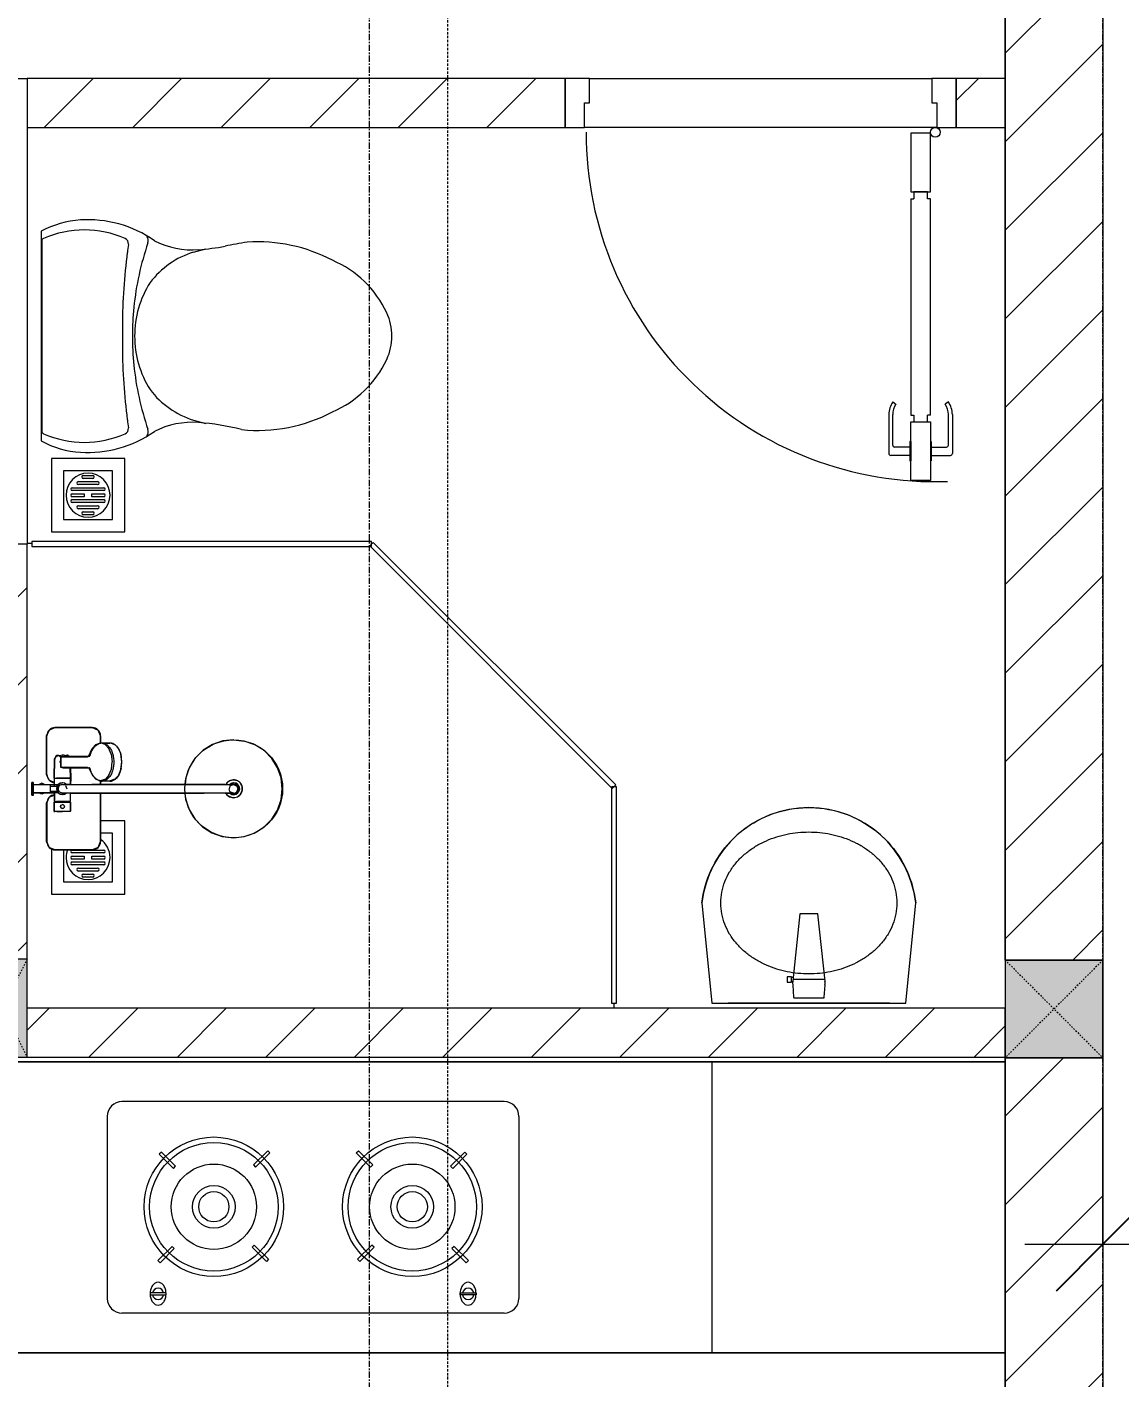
# Model space of a CAD drawing. Header units: millimetres. Extents: x 962 to 241049, y -15958 to 84407.
# Drawn here: x 177431 to 179666, y 55981 to 58742 of the extents above; entities that cross this region are included whole.
import ezdxf

# ---------------------------------------------------------------- set-up
doc = ezdxf.new("R2010")
doc.units = ezdxf.units.MM
for name, pattern in [('Dash', [6, 3, -3]), ('Dash Dot 3_16_', [7.9375, 4.7625, -1.5875, 0, -1.5875]), ('Grid Line', [22.225, 12.7, -3.175, 3.175, -3.175])]:
    doc.linetypes.add(name, pattern=pattern)
for name, color, linetype, lineweight in [('0-1', 7, 'Continuous', 5), ('A-ANNO-DIMS', 211, 'Continuous', 9), ('A-ANNO-DIMS-160', 211, 'Continuous', 9), ('A-DETL-GENF-1', 9, 'Continuous', 9), ('A-DOOR-1', 254, 'Continuous', 9), ('A-DOOR-2', 9, 'Continuous', 9), ('A-FLOR', 192, 'Continuous', 9), ('A-FLOR-2', 9, 'Continuous', 9), ('A-GLAZ-CURT-1', 254, 'Continuous', 9), ('A-GLAZ-CURT-2', 9, 'Continuous', 9), ('A-WALL', 113, 'Continuous', 9), ('A-WALL-1', 253, 'Continuous', 18), ('A-WALL-2', 9, 'Continuous', 9), ('A-WALL-3', 113, 'Continuous', 18), ('A-WALL-PATT-1', 10, 'Continuous', 9), ('A-WALL-PATT-2', 111, 'Continuous', 9), ('G-ANNO-SYMB-1', 111, 'Dash Dot 3_16_', 18), ('I-FURN', 30, 'Continuous', 9), ('I-FURN-1', 254, 'Continuous', 9), ('M-EQPM-1', 254, 'Continuous', 9), ('P-SANR-FIXT', 6, 'Continuous', 9), ('P-SANR-FIXT-1', 254, 'Continuous', 9), ('S-COLS', 52, 'Continuous', 9), ('S-COLS-1', 52, 'Continuous', 5), ('S-COLS-4', 254, 'Continuous', 9), ('S-COLS-5', 253, 'Continuous', 18), ('S-COLS-6', 52, 'Continuous', 18), ('S-COLS-7', 52, 'Dash', 9), ('S-COLS-HDLN', 52, 'Dash', 9), ('S-COLS-HDLN-1', 9, 'Dash', 9), ('S-GRID-1', 1, 'Grid Line', 9)]:
    doc.layers.add(name, color=color, linetype=linetype, lineweight=lineweight)
doc.styles.add('UTM Avo', font='UTM Avo.ttf', dxfattribs={"width": 0.9, "height": 400})
doc.dimstyles.new('1_Dim_chi_tiet_2_5', dxfattribs={"dimscale": 304.8, "dimtxt": 399.720379, "dimasz": 0.629921, "dimexe": 0.524934, "dimexo": 0.0625, "dimgap": 0.052493, "dimtad": 1, "dimdec": 0, "dimrnd": 5, "dimzin": 0, "dimdsep": 46, "dimtxsty": 'UTM Avo', "dimblk1": 'OBLIQUE', "dimblk2": 'OBLIQUE', "dimsah": 1, "dimcen": 0.09, "dimdle": 0.524934, "dimazin": 0, "dimtfac": 1, "dimtdec": 4, "dimtix": 1, "dimtmove": 0, "dimatfit": 3, "dimfxl": 1.049869, "dimfxlon": 1, "dimtvp": 1, "dimtolj": 1, "dimtzin": 0, "dimarcsym": 2})
pattern_1 = [(45, (0, 0), (-90.50967, 90.50967), [])]

# ---------------------------------------------------------------- blocks, each defined once
blk = doc.blocks.new('DOOR_CW_01 CANH MO-PANEL KINH - DIG_02-800x2200-CỬA NHÔM KÍNH-400864-TKCS_MB TẦNG 1')
at = {"layer": 'A-DETL-GENF-1'}
for p, q in [((-347, 772), (-307, 772)), ((-347, 652), (-347, 772)), ((-307, 772), (-307, 652)), ((-349, 720.5), (-388, 720.5)), ((-349, 731.8), (-347, 731.8)), ((-349, 692.2), (-349, 731.8)), ((-347, 692.2), (-347, 731.8)), ((-307, 692.2), (-307, 731.8)), ((-305, 731.8), (-307, 731.8)), ((-305, 692.2), (-305, 731.8)), ((-305, 720.5), (-266, 720.5)), ((-392, 637), (-392, 716.5)), ((-384, 699.5), (-384, 637)), ((-349, 703.5), (-380, 703.5)), ((-347, 692.2), (-349, 692.2)), ((-307, 692.2), (-305, 692.2)), ((-305, 703.5), (-274, 703.5)), ((-270, 699.5), (-270, 637)), ((-262, 637), (-262, 716.5)), ((-307, 652), (-347, 652)), ((-347, 638), (-341, 638)), ((-347, 638), (-347, 196)), ((-313, 652), (-341, 652)), ((-341, 652), (-341, 638)), ((-313, 638), (-313, 652)), ((-307, 638), (-313, 638)), ((-307, 196), (-307, 638)), ((-383.9, 611.2), (-377.3, 615.8)), ((-270.1, 611.2), (-276.7, 615.8)), ((-347, 196), (-341, 196)), ((-341, 196), (-341, 182)), ((-307, 196), (-313, 196)), ((-313, 182), (-313, 196)), ((-307, 182), (-347, 182)), ((-347, 182), (-347, 62)), ((-341, 182), (-313, 182)), ((-307, 62), (-307, 182)), ((-347, 62), (-307, 62))]:
    blk.add_line(p, q, dxfattribs=at)
blk.add_circle((-357, 60), 10, dxfattribs=at)
for centre, radius, start, end in [((-357, 60), 714, 360, 92), ((-388, 716.5), 4, 90, 180), ((-266, 716.5), 4, 0, 90), ((-380, 699.5), 4, 90, 180), ((-274, 699.5), 4, 0, 90), ((-347, 637), 45, 180, 215), ((-347, 637), 37, 180, 215), ((-307, 637), 37, 325, 0), ((-307, 637), 45, 325, 0)]:
    blk.add_arc(centre, radius, start, end, dxfattribs=at)
at = {"layer": 'A-DOOR-2'}
for p, q in [((-360, 50), (-400, 50)), ((-400, 50), (-400, -50)), ((-360, 0), (-360, 50)), ((-357, 50), (-332, 50)), ((400, 50), (360, 50)), ((360, 50), (360, 0)), ((400, -50), (400, 50)), ((-350, 0), (-360, 0)), ((-350, -50), (-350, 0)), ((360, 0), (350, 0)), ((350, 0), (350, -50)), ((-400, -50), (-350, -50)), ((350, -50), (400, -50))]:
    blk.add_line(p, q, dxfattribs=at)
blk = doc.blocks.new('TOILET - TOILET-348229-TKCS_MB TẦNG 1')
at = {"layer": 'P-SANR-FIXT-1'}
for p, q in [((214.2, -19.1), (-214.2, -19.1)), ((194, -19.9), (-194, -19.9)), ((-171.7, -330.3), (-178.6, -355.5)), ((171.7, -330.3), (178.6, -355.5))]:
    blk.add_line(p, q, dxfattribs=at)
for centre, radius, start, end in [((-46.1, -111.1), 191.6, 151.2809, 176.4513), ((-9.8, -107.2), 207.3, 156.2862, 203.7138), ((-193.7, -26.4), 6.48, 92.3168, 156.2862), ((193.7, -26.4), 6.48, 23.7138, 87.6832), ((9.8, -107.2), 207.3, 336.2862, 23.7138), ((46.1, -111.1), 191.6, 3.5487, 28.7191), ((1.9, -114.1), 239.7, 176.4513, 195.2961), ((-1.9, -114.1), 239.7, 344.7039, 3.5487), ((-4, -115.7), 233.6, 195.2961, 215.2147), ((-189.1, -185.5), 11.7, 205.4105, 277.5788), ((-14.3, -1400.4), 1215.6, 90.3974, 97.407), ((0, -3462.8), 3278, 89.6026, 90.3974), ((14.3, -1400.4), 1215.6, 82.593, 89.6026), ((189.1, -185.5), 11.7, 262.4212, 334.5895), ((4, -115.7), 233.6, 324.7853, 344.7039), ((0.6, -792.1), 586.9, 95.8322, 108.9927), ((178.9, -2951.3), 2778.4, 97.2351, 97.5788), ((0, -416), 206.1, 90, 122.0732), ((0, -786.7), 581.5, 84.1678, 95.8322), ((0, -416), 206.1, 57.9268, 90), ((-0.6, -792.1), 586.9, 71.0073, 84.1678), ((-178.9, -2951.3), 2778.4, 82.4212, 82.7649), ((-195, -224.1), 13.8, 230.6724, 288.9927), ((-0.4, -384), 179.5, 127.4036, 162.5964), ((0.4, -384), 179.5, 17.4036, 52.5964), ((195, -224.1), 13.8, 251.0073, 309.3276), ((-343.5, -327.4), 167.3, 355.4559, 27.38), ((343.5, -327.4), 167.3, 152.62, 184.5441), ((-719.2, -297.5), 544.3, 346.0536, 355.4559), ((719.2, -297.5), 544.3, 184.5441, 190.2879), ((-1948.3, -805.1), 2171.2, 9.681, 10.8949), ((137.1, -461.2), 329.8, 174.3487, 207.6878), ((-137.1, -461.2), 329.8, 332.3122, 3.6835), ((45.1, -528.6), 217.6, 203.2216, 244.7718), ((-45.1, -528.6), 217.6, 295.2282, 336.7784), ((0, -624.4), 111.7, 244.7718, 295.2282)]:
    blk.add_arc(centre, radius, start, end, dxfattribs=at)
blk = doc.blocks.new('HE BEP A - HE BEP A-348232-TKCS_MB TẦNG 1')
at = {"layer": 'I-FURN'}
for p, q in [((765.9, 605.3), (3.5, 605.3)), ((3.5, 605.3), (3.5, 11)), ((765.9, 11), (765.9, 605.3)), ((765.9, 605.3), (4303.5, 605.3)), ((765.9, 11), (765.9, 605.3)), ((3703.5, 605.3), (3703.5, 11)), ((4303.5, 605.3), (4303.5, 11)), ((965.9, 505.3), (1810.5, 505.3)), ((3279.1, 524.2), (2497.5, 524.2)), ((948.4, 131.7), (948.4, 487.8)), ((1828, 487.8), (1828, 131.7)), ((2467.5, 494.2), (2467.5, 122.2)), ((3309.1, 494.2), (3309.1, 122.2)), ((1401.8, 451.1), (1028.4, 451.1)), ((1644.6, 463.3), (1632.2, 456.1)), ((1670.1, 454.1), (1721.6, 333.3)), ((979.9, 419.9), (1450.3, 419.9)), ((1747.9, 434.2), (1562.5, 434.2)), ((1706.2, 324.4), (1627.3, 429.4)), ((2578, 421.2), (2573.6, 416.8)), ((2573.6, 416.8), (2602.8, 387.7)), ((2607.1, 392.1), (2578, 421.2)), ((2795.6, 424), (2766.5, 394.9)), ((2770.8, 390.5), (2800, 419.6)), ((2800, 419.6), (2795.6, 424)), ((2976.7, 419.6), (2981.1, 424)), ((3005.8, 390.5), (2976.7, 419.6)), ((2981.1, 424), (3010.2, 394.9)), ((3169.5, 392.1), (3198.6, 421.2)), ((3203, 416.8), (3173.9, 387.7)), ((3198.6, 421.2), (3203, 416.8)), ((975, 397.7), (975, 193.3)), ((975, 391.9), (1455.1, 391.9)), ((1455.1, 193.3), (1455.1, 397.7)), ((2602.8, 387.7), (2607.1, 392.1)), ((2766.5, 394.9), (2770.8, 390.5)), ((3010.2, 394.9), (3005.8, 390.5)), ((3173.9, 387.7), (3169.5, 392.1)), ((975, 363.9), (1455.1, 363.9)), ((1509.1, 380.9), (1509.1, 194.2)), ((1801.3, 194.2), (1801.3, 380.9)), ((975, 335.9), (1455.1, 335.9)), ((1721.6, 333.3), (1706.2, 324.4)), ((975, 307.9), (1455.1, 307.9)), ((975, 279.9), (1455.1, 279.9)), ((975, 251.9), (1455.1, 251.9)), ((975, 223.9), (1455.1, 223.9)), ((2570.9, 199.3), (2600, 228.4)), ((2604.4, 224), (2575.3, 194.9)), ((2600, 228.4), (2604.4, 224)), ((2763.7, 226.8), (2768.1, 231.2)), ((2792.8, 197.7), (2763.7, 226.8)), ((2768.1, 231.2), (2797.2, 202)), ((3008.5, 231.2), (2979.4, 202)), ((2983.8, 197.7), (3012.9, 226.8)), ((3012.9, 226.8), (3008.5, 231.2)), ((3176.6, 228.4), (3172.2, 224)), ((3172.2, 224), (3201.4, 194.9)), ((3205.8, 199.3), (3176.6, 228.4)), ((975, 195.9), (1455.1, 195.9)), ((2575.3, 194.9), (2570.9, 199.3)), ((2797.2, 202), (2792.8, 197.7)), ((2979.4, 202), (2983.8, 197.7)), ((3201.4, 194.9), (3205.8, 199.3)), ((981.5, 167.9), (1448.7, 167.9)), ((1028.4, 139.9), (1401.8, 139.9)), ((1562.5, 140.8), (1747.9, 140.8)), ((1810.5, 114.2), (965.9, 114.2)), ((2555.1, 133.3), (2555.1, 129.3)), ((2587.6, 133.3), (2555.1, 133.3)), ((2555.1, 129.3), (2587.6, 129.3)), ((2587.6, 129.3), (2587.6, 133.3)), ((3189, 129.3), (3189, 133.3)), ((3189, 133.3), (3221.5, 133.3)), ((3221.5, 129.3), (3189, 129.3)), ((3221.5, 133.3), (3221.5, 129.3)), ((3279.1, 92.2), (2497.5, 92.2)), ((3.5, 11), (765.9, 11)), ((4303.5, 11), (765.9, 11))]:
    blk.add_line(p, q, dxfattribs=at)
for centre, radius in [((1589.4, 460.9), 17.8), ((1696.1, 460.9), 17.8), ((2685.4, 309.4), 142.6), ((3091.2, 309.4), 142.6), ((2685.4, 309.4), 131.3), ((3091.2, 309.4), 131.3), ((2685.4, 309.4), 87.2), ((3091.2, 309.4), 87.2), ((1656.3, 327.5), 22.2), ((2685.4, 309.4), 43.6), ((2685.4, 309.4), 30.9), ((3091.2, 309.4), 43.6), ((3091.2, 309.4), 30.9)]:
    blk.add_circle(centre, radius, dxfattribs=at)
for centre, radius, start, end in [((965.9, 487.8), 17.5, 90, 180), ((1810.5, 487.8), 17.5, 0, 90), ((2497.5, 494.2), 30, 90, 180), ((3279.1, 494.2), 30, 360, 90), ((1028.4, 397.7), 53.3, 90, 180), ((1401.8, 397.7), 53.3, 360, 90), ((1641, 440.7), 17.8, 119.9521, 219.4618), ((1653.4, 447.9), 17.8, 20.5379, 119.9521), ((1562.5, 380.9), 53.3, 90, 180), ((1747.9, 380.9), 53.3, 360, 90), ((1028.4, 193.3), 53.3, 180, 270), ((1401.8, 193.3), 53.3, 270, 360), ((1562.5, 194.2), 53.3, 180, 270), ((1747.9, 194.2), 53.3, 270, 360), ((2588.6, 131.7), 33.5, 163.9419, 180), ((2580.1, 134.1), 24.7, 145.204, 163.9419), ((2571.3, 131.3), 11.6, 9.9102, 170.0898), ((2574.8, 137.9), 18.1, 120.7976, 145.204), ((2571.4, 143.6), 11.5, 90, 120.7976), ((2571.4, 143.6), 11.5, 59.2024, 90), ((2568, 137.9), 18.1, 34.796, 59.2024), ((2562.6, 134.1), 24.7, 16.0581, 34.796), ((2554.1, 131.7), 33.5, 0, 16.0581), ((3222.5, 131.7), 33.5, 163.9419, 180), ((3214, 134.1), 24.7, 145.204, 163.9419), ((3208.7, 137.9), 18.1, 120.7976, 145.204), ((3205.3, 131.3), 11.6, 9.9102, 170.0898), ((3205.3, 143.6), 11.5, 90, 120.7976), ((3205.3, 143.6), 11.5, 59.2024, 90), ((3201.9, 137.9), 18.1, 34.796, 59.2024), ((3196.5, 134.1), 24.7, 16.0581, 34.796), ((3188, 131.7), 33.5, 0, 16.0581), ((965.9, 131.7), 17.5, 180, 270), ((1810.5, 131.7), 17.5, 270, 360), ((2497.5, 122.2), 30, 180, 270), ((2588.6, 131.7), 33.5, 180, 196.0581), ((2580.1, 129.2), 24.7, 196.0581, 214.796), ((2571.3, 131.3), 11.6, 189.7177, 350.2823), ((2574.8, 125.5), 18.1, 214.796, 239.2024), ((2568, 125.5), 18.1, 300.7976, 325.204), ((2562.6, 129.2), 24.7, 325.204, 343.9419), ((2554.1, 131.7), 33.5, 343.9419, 0), ((3222.5, 131.7), 33.5, 180, 196.0581), ((3214, 129.2), 24.7, 196.0581, 214.796), ((3208.7, 125.5), 18.1, 214.796, 239.2024), ((3205.3, 131.3), 11.6, 189.7177, 350.2823), ((3201.9, 125.5), 18.1, 300.7976, 325.204), ((3196.5, 129.2), 24.7, 325.204, 343.9419), ((3188, 131.7), 33.5, 343.9419, 0), ((3279.1, 122.2), 30, 270, 360), ((2571.4, 119.8), 11.5, 239.2024, 270), ((2571.4, 119.8), 11.5, 270, 300.7976), ((3205.3, 119.8), 11.5, 239.2024, 270), ((3205.3, 119.8), 11.5, 270, 300.7976)]:
    blk.add_arc(centre, radius, start, end, dxfattribs=at)
at = {"layer": 'I-FURN-1'}
for p, q in [((4303.5, 605.3), (3.5, 605.3)), ((3.5, 605.3), (3.5, 11)), ((4303.5, 11), (4303.5, 605.3)), ((3.5, 11), (4303.5, 11))]:
    blk.add_line(p, q, dxfattribs=at)
blk = doc.blocks.new('bonruatreo - Chậu rửa-348246-TKCS_MB TẦNG 1')
at = {"layer": 'P-SANR-FIXT-1'}
for p, q in [((-218.6, 205), (-198.4, 0)), ((198.4, 0), (218.6, 205)), ((-18.5, 182.5), (-32.2, 52.9)), ((18.5, 182.5), (-18.5, 182.5)), ((33, 45.4), (18.5, 182.5)), ((-35.6, 54.2), (-44.7, 54.2)), ((-44.7, 54.2), (-44.7, 42.8)), ((-44.7, 42.8), (-35.6, 42.8)), ((-35.6, 52.9), (-35.6, 54.2)), ((-32.2, 52.9), (-35.6, 52.9)), ((-35.6, 44.2), (-35.6, 52.9)), ((-35.6, 42.8), (-35.6, 44.2)), ((-35.6, 44.2), (-33.1, 44.2)), ((-32.2, 52.9), (-33.1, 44.2)), ((-33, 37.3), (-31.4, 12.2)), ((32.7, 48.5), (-32.7, 48.5)), ((31.4, 12.2), (33, 37.3)), ((-198.4, 0), (198.4, 0)), ((165, 0), (-165, 0)), ((-30.2, 11), (30.2, 11))]:
    blk.add_line(p, q, dxfattribs=at)
at = {"layer": 'P-SANR-FIXT-1', "flags": 128}
blk.add_lwpolyline([(-218.6, 205), (-217.4, 213.7), (-215.9, 222.4), (-214, 231), (-211.8, 239.5), (-209.3, 247.9), (-206.4, 256.2), (-203.2, 264.4), (-199.6, 272.5), (-195.8, 280.4), (-191.6, 288.1), (-187.1, 295.7), (-182.3, 303.1), (-177.3, 310.3), (-171.9, 317.3), (-166.3, 324.1), (-160.4, 330.6), (-154.2, 336.9), (-147.8, 342.9), (-141.2, 348.7), (-134.3, 354.2), (-127.3, 359.4), (-120, 364.4), (-112.5, 369), (-104.9, 373.4), (-97.1, 377.4), (-89.1, 381.2), (-81, 384.6), (-72.7, 387.6), (-64.4, 390.4), (-55.9, 392.8), (-47.3, 394.8), (-38.7, 396.6), (-30, 397.9), (-21.3, 399), (-12.5, 399.6), (-3.7, 400), (5.1, 399.9), (13.9, 399.6), (22.6, 398.8), (31.4, 397.8), (40.1, 396.3), (48.7, 394.5), (57.2, 392.4), (65.7, 390), (74, 387.2), (82.2, 384.1), (90.3, 380.6), (98.3, 376.8), (106.1, 372.7), (113.7, 368.3), (121.1, 363.6), (128.4, 358.7), (135.4, 353.4), (142.2, 347.8), (148.8, 342), (155.2, 335.9), (161.3, 329.6), (167.2, 323), (172.8, 316.2), (178.1, 309.2), (183.1, 302), (187.8, 294.6), (192.2, 287), (196.4, 279.2), (200.2, 271.3), (203.7, 263.2), (206.8, 255), (209.7, 246.6), (212.2, 238.2), (214.3, 229.7), (216.1, 221.1), (217.6, 212.4), (218.6, 205)], dxfattribs=at)
at = {"layer": 'P-SANR-FIXT-1'}
for centre, radius, start, end in [((0, 180), 220, 6.525, 173.475), ((5.5, 41.4), 38.7, 175.8543, 186.034), ((-5.5, 41.4), 38.7, 353.966, 6.034), ((-30.1, 12.3), 1.3, 183.5997, 268.7722), ((30.1, 12.3), 1.3, 271.2278, 356.4003)]:
    blk.add_arc(centre, radius, start, end, dxfattribs=at)
for points in [[(-180, 205), (-180, 212.4), (-178.6, 227.3), (-172.4, 248.8), (-162.5, 268.9), (-149.4, 287), (-133.8, 303), (-116.1, 316.6), (-96.9, 327.9), (-76.5, 336.8), (-55.2, 343.5), (-33.3, 347.9), (-11.2, 350.1), (11.1, 350.1), (33.3, 347.9), (55.2, 343.5), (76.5, 336.8), (96.9, 327.9), (116.1, 316.6), (133.8, 302.9), (149.5, 287), (162.5, 268.8), (172.4, 248.8), (178.6, 227.3), (180, 212.4), (180, 205)], [(180, 205), (180, 197.6), (178.6, 182.7), (172.4, 161.2), (162.5, 141.2), (149.5, 123), (133.8, 107.1), (116.1, 93.4), (96.9, 82.1), (76.5, 73.2), (55.2, 66.5), (33.3, 62.1), (11.1, 59.9), (-11.2, 59.9), (-33.3, 62.1), (-55.2, 66.5), (-76.5, 73.2), (-96.9, 82.1), (-116.1, 93.4), (-133.8, 107), (-149.4, 123), (-162.5, 141.1), (-172.4, 161.2), (-178.6, 182.7), (-180, 197.6), (-180, 205)]]:
    blk.add_open_spline(points, degree=3, dxfattribs=at)
blk = doc.blocks.new('93925000_0001 - 93925000_top_dwg_93925000_T-348115-TKCS_MB TẦNG 1')
at = {"layer": 'P-SANR-FIXT'}
for p, q in [((-125, -47.4), (-125, -123.4)), ((-29.3, -30.4), (-108, -30.4)), ((-46.3, -78.4), (-46.3, -46.7)), ((-27.2, -47.1), (-26.1, -47.1)), ((21.5, -45.9), (60.6, -46.7)), ((29.3, -30.4), (108, -30.4)), ((125, -47.4), (125, -123.4)), ((-27.2, -77.9), (-26.1, -77.9)), ((-9, -412.5), (-9, -62.5)), ((9, -62.5), (9, -412.5)), ((43, -78.7), (21.5, -79.2)), ((43, -64.7), (43, -117.7)), ((65.8, -117.7), (65.8, -64.7)), ((42.7, -117.9), (42.7, -117.9)), ((43.2, -117.6), (43.2, -117.5)), ((65.6, -117.5), (65.6, -117.6)), ((66.1, -117.9), (66.1, -117.9)), ((-108, -140.4), (-9, -140.4)), ((9, -140.4), (16.1, -140.4)), ((15.4, -159.1), (15.8, -143.3)), ((108, -140.4), (92.7, -140.4)), ((93, -143.3), (93.4, -159.1))]:
    blk.add_line(p, q, dxfattribs=at)
at = {"layer": 'P-SANR-FIXT', "flags": 128}
for points in [[(-45.8, -46.1), (-27.2, -46.1), (-27.2, -78.9), (-45.8, -78.9)], [(-26.1, -46), (-26.1, -78.9), (-9, -79)], [(21.5, -47.4), (21.5, -79.1), (9, -79)]]:
    blk.add_lwpolyline(points, dxfattribs=at)
at = {"layer": 'P-SANR-FIXT'}
for centre, radius in [((-36.5, -62.5), 3.95), ((0, -412.5), 100)]:
    blk.add_circle(centre, radius, dxfattribs=at)
for centre, radius, start, end in [((-108, -47.4), 17, 90, 180), ((-45.8, -46.6), 0.5, 90, 180), ((-29.3, -47.4), 17, 4.7626, 90), ((0, -62.5), 12, 318.5904, 221.4096), ((0, -62.5), 9, 90, 180.0008), ((0, -62.5), 9, 360, 90), ((29.3, -47.4), 17, 90, 175.2374), ((59.7, -57.1), 10.5, 38.6491, 85.492), ((108, -47.4), 17, 360, 90), ((-45.8, -78.4), 0.5, 180, 270), ((45.7, -61.8), 2.59, 155.1929, 175.7071), ((45.9, -61.8), 2.75, 130.8294, 155.1929), ((46.1, -62.1), 3.08, 110.5459, 130.8294), ((54.4, -334.8), 275.9, 88.2683, 91.7343), ((-11.1, -67.1), 76.9, 1.7693, 4.1075), ((65.2, -72.4), 3.46, 323.2522, 79.3541), ((-108, -123.4), 17, 180, 270), ((35.2, -144.2), 19.5, 157.9614, 164.9563), ((37.1, -144.9), 21.6, 151.4775, 157.9654), ((39.3, -146.1), 24, 145.4892, 151.4815), ((41.5, -147.6), 26.8, 139.9517, 145.4927), ((43.6, -149.4), 29.5, 134.7867, 139.9744), ((46.2, -152), 33.2, 130.0223, 134.7808), ((47.7, -153.8), 35.5, 125.4414, 130.0144), ((49.9, -156.8), 39.2, 121.1773, 125.4365), ((50.6, -157.9), 40.5, 119.697, 121.1761), ((51, -158.7), 41.5, 117.0276, 119.7085), ((52.2, -161.1), 44.1, 113.3199, 117.0258), ((51.7, -159.9), 42.8, 109.7779, 113.2977), ((52.5, -162.2), 45.2, 106.1472, 109.7766), ((53.2, -164.5), 47.7, 103.9355, 106.1665), ((39.1, -108.2), 10.4, 284.3956, 285.5116), ((40.8, -114.2), 4.19, 285.5116, 289.9665), ((40.2, -112.5), 6, 289.9665, 292.7061), ((41.4, -115.3), 2.96, 292.7061, 296.5405), ((41.3, -115.1), 3.16, 296.9591, 300.8286), ((41.8, -115.8), 2.26, 300.8286, 305.287), ((42.1, -116.4), 1.64, 305.287, 309.9326), ((42.6, -116.9), 0.906, 309.9326, 315.24), ((66.5, -116.6), 1.39, 229.6335, 235.1234), ((66.3, -116.8), 1.08, 225.1702, 229.6335), ((67.3, -115.4), 2.79, 235.1234, 238.7439), ((67.2, -115.6), 2.6, 238.7439, 243.4573), ((67.8, -114.4), 3.89, 243.9189, 246.8313), ((68.1, -113.8), 4.52, 246.843, 250.4792), ((68.3, -113.2), 5.24, 250.478, 254.0406), ((68.5, -112.7), 5.75, 254.0357, 256.0561), ((55.4, -165.2), 48.4, 73.8659, 76.0481), ((56.2, -162.4), 45.5, 70.241, 73.86), ((57.4, -159.2), 42.1, 66.6693, 70.2637), ((56.5, -161.3), 44.3, 62.9815, 66.6728), ((58, -158.4), 41.1, 60.2783, 62.9855), ((57.7, -158.9), 41.7, 58.8444, 60.2824), ((59.2, -156.4), 38.7, 54.5377, 58.8482), ((60.9, -154), 35.8, 50.0034, 54.5405), ((62.8, -151.7), 32.8, 45.1921, 50.0042), ((65, -149.6), 29.8, 40.0487, 45.1896), ((87.6, -128.4), 1.5, 180, 187.5386), ((87.6, -128.4), 1.5, 258.6057, 270), ((67.2, -147.7), 26.8, 34.5125, 40.0422), ((69.4, -146.2), 24.2, 28.5363, 34.4919), ((73.8, -143.9), 19.2, 21.6374, 28.9183), ((71.2, -145), 22.1, 15.4436, 21.6374), ((108, -123.4), 17, 270, 360), ((32.7, -159), 17.3, 181.3198, 222.2619), ((32.6, -143.6), 16.9, 172.414, 179.1297), ((33.7, -143.7), 17.9, 164.9525, 172.4168), ((76, -159), 17.4, 317.3098, 358.6393), ((76.8, -143.4), 16.2, 7.1859, 15.4436), ((73.9, -143.8), 19.1, 1.2699, 7.1859), ((54.2, -123), 60.6, 259.1395, 270.1494), ((54.2, -119.5), 64.1, 270.1494, 280.3637), ((0, -412.5), 18, 120.2491, 59.7509), ((0, -412.5), 12.2, 137.7946, 42.2054), ((0, -412.5), 9, 180, 0)]:
    blk.add_arc(centre, radius, start, end, dxfattribs=at)
for points, degree in [([(-12.9, 0), (-12.9, -1.5), (-12.9, -3)], 2), ([(12.9, 0), (0, 0), (-12.8, 0)], 2), ([(12.8, 0), (12.9, 0), (12.9, 0)], 2), ([(12.9, 0), (12.9, -1.5), (12.9, -3)], 2), ([(-12.9, -3), (0, -3), (12.8, -3)], 2), ([(-12.8, -3), (-12.9, -3), (-12.9, -3)], 2), ([(-8.5, -3.8), (-8.5, -20.9), (-8.5, -38)], 2), ([(8.5, -3.8), (8.5, -20.9), (8.5, -38)], 2), ([(-5, -46), (-15.5, -46), (-26.1, -46)], 2), ([(-8.5, -38), (0, -38), (8.5, -38)], 2), ([(-5, -38), (-5, -44.8), (-5, -51.6)], 2), ([(5, -38), (5, -44.8), (5, -51.6)], 2), ([(5, -46), (13.3, -46), (21.5, -46)], 2), ([(43.2, -61.6), (43.1, -62.2), (43.3, -62.8), (43, -63.5), (43, -64.1), (43, -64.7)], 5), ([(46.1, -59), (45.8, -59), (45.6, -59), (45.4, -59.1), (45.2, -59.1), (45, -59.2)], 5), ([(65.6, -61.6), (65.6, -60.8), (65.5, -60), (64.3, -59), (63.5, -59), (62.7, -59)], 5), ([(42.8, -182.5), (33, -180.6), (24.7, -176.4), (19.9, -170.7)], 3), ([(88.8, -170.8), (83.9, -176.5), (75.6, -180.7), (65.8, -182.5)], 3)]:
    blk.add_open_spline(points, degree=degree, dxfattribs=at)
for points, weights in [([(-9.3, -3), (-8.5, -3), (-8.5, -3.8)], [1, 0.707106775639, 1]), ([(9.3, -3), (8.5, -3), (8.5, -3.8)], [1, 0.707106765177, 1]), ([(21.5, -45.9), (21.5, -45.7), (21.5, -47.4)], [0.874147445041, 0.908470869121, 1]), ([(67.9, -74.4), (66.9, -75.7), (65.8, -76.4)], [1, 0.991614392871, 1]), ([(54.4, -167.3), (15.8, -167.3), (15.8, -143.6)], [1, 0.707106781187, 1]), ([(93, -143.6), (93, -167.3), (54.4, -167.3)], [1, 0.707106781187, 1])]:
    blk.add_rational_spline(points, weights, degree=2, dxfattribs=at)
blk.add_open_spline([(68, -50.6), (68.4, -51.1), (68.6, -51.7), (68.7, -53.5), (68.2, -54.7), (66.1, -57), (64.6, -58.1), (62.7, -59)], degree=3, knots=[0.3623591, 0.3623591, 0.3623591, 0.3623591, 0.4991435, 0.4991435, 0.7494159, 0.7494159, 0.9564651, 0.9564651, 0.9564651, 0.9564651], dxfattribs=at)
blk = doc.blocks.new('93925000_0001 - 93925000_top_dwg-348114-TKCS_MB TẦNG 1')
blk.add_blockref('93925000_0001 - 93925000_top_dwg_93925000_T-348115-TKCS_MB TẦNG 1', (0, 0))
blk = doc.blocks.new('93925000_0001 - 93925000_3D_low_dwg-V48-TKCS_MB TẦNG 1')
at = {"layer": 'P-SANR-FIXT'}
for p, q in [((-13, 0.4), (-12.1, 0.4)), ((-13, 0.4), (-11.6, 0.4)), ((-13, 0.4), (-12.1, 0.4)), ((-13, 0.4), (-11.6, 0.4)), ((-13, -2.4), (-13, 0.4)), ((-13, -2.4), (-13, 0.4)), ((-12.1, 0.4), (-9.1, 0.4)), ((-12.1, 0.4), (-9.1, 0.4)), ((-8, 0.4), (-11.6, 0.4)), ((-8, 0.4), (-11.6, 0.4)), ((-9.1, 0.4), (-5, 0.4)), ((-5, 0.4), (-8, 0.4)), ((-5, 0.4), (0, 0.4)), ((0, 0.4), (5.1, 0.4)), ((5.1, 0.4), (9, 0.4)), ((8.2, 0.4), (5.1, 0.4)), ((11.6, 0.4), (8.2, 0.4)), ((11.6, 0.4), (8.2, 0.4)), ((9, 0.4), (12, 0.4)), ((9, 0.4), (12, 0.4)), ((13, 0.4), (11.6, 0.4)), ((13, 0.4), (11.6, 0.4)), ((12, 0.4), (13, 0.4)), ((12, 0.4), (13, 0.4)), ((13, -2.4), (13, 0.4)), ((13, -2.4), (13, 0.4)), ((-12.1, -2.4), (-13, -2.4)), ((-13, -2.4), (-11.6, -2.4)), ((-12.1, -2.4), (-13, -2.4)), ((-13, -2.4), (-11.6, -2.4)), ((-9.1, -2.4), (-12.1, -2.4)), ((-9.1, -2.4), (-12.1, -2.4)), ((-11.6, -2.4), (-8.5, -2.4)), ((-11.6, -2.4), (-8.9, -2.4)), ((-11.1, -20.1), (-8.9, -14.6)), ((-8.9, -25.2), (-11.1, -20.1)), ((-5, -2.4), (-9.1, -2.4)), ((-8.9, -45.6), (-8.9, -2.4)), ((-6.1, -2.4), (-8.5, -2.4)), ((-8.5, -53.6), (-8.5, -2.4)), ((0, -2.4), (-5, -2.4)), ((5.1, -2.4), (0, -2.4)), ((5.1, -2.4), (9, -2.4)), ((6.1, -2.4), (8.5, -2.4)), ((11.6, -2.4), (8.5, -2.4)), ((8.5, -2.4), (8.5, -53.6)), ((8.9, -2.4), (8.9, -45.6)), ((11.6, -2.4), (8.9, -2.4)), ((11.1, -20.1), (8.9, -15)), ((8.9, -25.6), (11.1, -20.1)), ((9, -2.4), (12, -2.4)), ((9, -2.4), (12, -2.4)), ((13, -2.4), (11.6, -2.4)), ((13, -2.4), (11.6, -2.4)), ((12, -2.4), (13, -2.4)), ((12, -2.4), (13, -2.4)), ((-125, -47), (-120, -35)), ((-120, -35), (-125, -47)), ((-125, -123), (-125, -47)), ((-125, -47), (-125, -123)), ((-120, -35), (-108, -30)), ((-108, -30), (-120, -35)), ((-108, -30), (-29.2, -30)), ((-29.2, -30), (-108, -30)), ((-46.3, -45.7), (-27.2, -45.6)), ((-46.3, -46.9), (-46.3, -45.7)), ((-46.3, -45.7), (-46.3, -46.9)), ((-46.3, -50.5), (-46.3, -46.9)), ((-46.3, -50.5), (-46.3, -56.1)), ((-29.2, -30), (-17.2, -35)), ((-17.2, -35), (-29.2, -30)), ((-27.2, -46.8), (-27.2, -45.6)), ((-27.2, -46.8), (-27.2, -50.4)), ((-27.2, -56), (-27.2, -50.4)), ((-26.1, -46.8), (-26.1, -45.6)), ((-8.5, -45.6), (-26.1, -45.6)), ((-26.1, -46.8), (-26.1, -50.4)), ((-26.1, -56), (-26.1, -50.4)), ((-17.2, -35), (-12.8, -45.6)), ((-12.8, -45.6), (-17.2, -35)), ((-8.5, -53.6), (-11.2, -57.7)), ((-8.5, -53.6), (-11.2, -57.7)), ((-5.4, -54.9), (-9, -62.1)), ((-4.4, -50.9), (-8.5, -53.6)), ((-4.4, -50.9), (-8.5, -53.6)), ((0, -53.1), (-5.4, -54.9)), ((-4.6, -51), (-4.4, -50.9)), ((0, -50.1), (-4.4, -50.9)), ((4.4, -50.9), (0, -50.1)), ((2.5, -54.1), (0, -53.1)), ((4.4, -50.9), (4.6, -51)), ((4.4, -50.9), (8.5, -53.6)), ((4.4, -50.9), (8.5, -53.6)), ((21.5, -45.6), (8.5, -45.6)), ((11.1, -57.5), (8.5, -53.6)), ((11.2, -57.7), (8.5, -53.6)), ((11.2, -57.7), (8.5, -53.6)), ((17.2, -35), (12.8, -45.6)), ((12.8, -45.6), (17.2, -35)), ((17.2, -35), (29.2, -30)), ((17.2, -35), (29.2, -30)), ((21.5, -45.6), (60.6, -46.1)), ((21.5, -46.8), (21.5, -45.6)), ((21.5, -46.8), (21.5, -50.4)), ((21.5, -56), (21.5, -50.4)), ((29.2, -30), (108, -30)), ((108, -30), (29.2, -30)), ((60.6, -46.1), (66.7, -50.3)), ((66.7, -50.3), (69.5, -62.1)), ((108, -30), (120, -35)), ((120, -35), (108, -30)), ((120, -35), (125, -47)), ((125, -47), (120, -35)), ((125, -47), (125, -123)), ((125, -123), (125, -47)), ((-46.3, -56.1), (-46.3, -62.1)), ((-46.3, -68.1), (-46.3, -62.1)), ((-46.3, -73.7), (-46.3, -68.1)), ((-46.3, -77.3), (-46.3, -73.7)), ((-46.3, -78.5), (-46.3, -77.3)), ((-46.3, -78.5), (-46.3, -77.3)), ((-46.3, -78.5), (-27.2, -78.6)), ((-40.5, -62.1), (-39.4, -59.4)), ((-40.5, -62.1), (-39.3, -64.9)), ((-36.6, -58.1), (-39.4, -59.4)), ((-36.5, -66.1), (-39.3, -64.9)), ((-36.6, -58.1), (-33.6, -59.3)), ((-33.6, -64.8), (-36.5, -66.1)), ((-33.6, -59.3), (-32.5, -62.1)), ((-33.6, -64.8), (-32.5, -62.1)), ((-27.2, -62.1), (-27.2, -56)), ((-27.2, -68.2), (-27.2, -62.1)), ((-27.2, -73.8), (-27.2, -68.2)), ((-27.2, -77.4), (-27.2, -73.8)), ((-27.2, -78.6), (-27.2, -77.4)), ((-26.1, -62.1), (-26.1, -56)), ((-26.1, -68.2), (-26.1, -62.1)), ((-26.1, -73.8), (-26.1, -68.2)), ((-26.1, -77.4), (-26.1, -73.8)), ((-26.1, -78.6), (-26.1, -77.4)), ((-26.1, -78.6), (-9, -78.6)), ((-11.1, -57.5), (-12, -62.1)), ((-11.2, -57.7), (-12, -62.1)), ((-12, -62.1), (-11.2, -66.5)), ((-12, -62.1), (-11.2, -66.5)), ((-11.1, -57.5), (-11.2, -57.7)), ((-11.1, -66.7), (-11.2, -66.5)), ((-11.2, -66.5), (-9, -69.8)), ((-11.1, -66.7), (-9, -69.9)), ((-9, -62.1), (-9, -66.3)), ((-9, -79.5), (-9, -66.3)), ((-9, -79.5), (-9, -94.5)), ((6.4, -68.5), (0, -71.1)), ((9, -62.1), (6.4, -55.7)), ((9, -62.1), (7.9, -59.4)), ((9, -62.1), (9, -66.5)), ((9, -79.6), (9, -66.5)), ((9, -69.8), (11.2, -66.5)), ((9, -69.8), (11.2, -66.5)), ((9, -69.8), (11.1, -66.7)), ((9, -78.6), (21.5, -78.6)), ((9, -79.6), (9, -94.6)), ((11.1, -57.5), (11.2, -57.7)), ((11.1, -66.7), (12, -62.1)), ((11.1, -66.7), (11.2, -66.5)), ((12, -62.1), (11.2, -57.7)), ((12, -62.1), (11.2, -57.7)), ((11.2, -66.5), (12, -62.1)), ((21.5, -62.1), (21.5, -56)), ((21.5, -68.2), (21.5, -62.1)), ((21.5, -73.8), (21.5, -68.2)), ((21.5, -77.4), (21.5, -73.8)), ((21.5, -78.6), (21.5, -77.4)), ((21.5, -78.6), (44.3, -78.3)), ((43.3, -68.3), (43.8, -62.2)), ((43.3, -68.3), (44.3, -66.3)), ((44.3, -70.3), (43.3, -68.3)), ((44.3, -58.6), (44.2, -112.9)), ((65.4, -58.6), (44.3, -58.6)), ((52.7, -58.6), (54.8, -57.9)), ((54.8, -57.9), (56.9, -58.6)), ((65.4, -58.6), (65.4, -112.9)), ((66.3, -68.3), (65.4, -66.3)), ((65.4, -70.2), (66.3, -68.3)), ((66.3, -68.3), (65.5, -58.6)), ((66.7, -73.9), (69.5, -62.1)), ((-9, -94.5), (-9, -122.1)), ((9, -94.6), (9, -122.1)), ((-120, -135), (-125, -123)), ((-125, -123), (-120, -135)), ((-108, -140), (-120, -135)), ((-120, -135), (-108, -140)), ((-9, -122.1), (-9, -352.1)), ((9, -352.1), (9, -122.1)), ((16, -140.4), (19, -131.1)), ((27.2, -123.6), (19, -131.1)), ((42.7, -116.4), (27.2, -123.6)), ((44.2, -112.9), (42.7, -116.4)), ((65.4, -112.9), (67, -116.4)), ((67, -116.4), (82.2, -123.4)), ((82.2, -123.4), (90.4, -130.7)), ((90.4, -130.7), (93.7, -140.4)), ((108, -140), (120, -135)), ((108, -140), (120, -135)), ((125, -123), (120, -135)), ((120, -135), (125, -123)), ((-8.8, -140), (-108, -140)), ((-108, -140), (-8.8, -140)), ((16.1, -140), (8.8, -140)), ((8.8, -140), (16.1, -140)), ((16, -140.4), (16, -160.1)), ((19.3, -150.1), (16, -140.4)), ((16, -160.1), (18.8, -169)), ((19.3, -169.7), (16, -160.1)), ((27.5, -157.3), (19.3, -150.1)), ((27.5, -157.3), (39.8, -162.4)), ((39.8, -162.4), (54.8, -164.2)), ((70.6, -162.2), (54.8, -164.2)), ((70.6, -162.2), (82.5, -157.2)), ((90.7, -149.6), (82.5, -157.2)), ((90.7, -149.6), (93.7, -140.4)), ((93.7, -160.1), (90.7, -169.3)), ((108, -140), (93.6, -140)), ((93.6, -140), (108, -140)), ((93.7, -140.4), (93.7, -160.1)), ((25.5, -175.3), (19.3, -169.7)), ((39.8, -182), (27.5, -177)), ((39.6, -182), (54.8, -183.9)), ((39.8, -182), (54.8, -183.9)), ((54.8, -183.9), (70.6, -181.9)), ((54.8, -183.9), (69.3, -182.2)), ((82.5, -176.8), (70.6, -181.9)), ((82.2, -177), (79.6, -178.1)), ((90.7, -169.3), (82.5, -176.8)), ((90.6, -169.4), (88.2, -171.6)), ((-42.5, -321.4), (-61.8, -333.3)), ((-21.4, -314.2), (-42.5, -321.4)), ((-9, -312.8), (-21.4, -314.2)), ((22.5, -314.4), (9, -312.9)), ((43, -321.6), (22.5, -314.4)), ((61.9, -333.3), (43, -321.6)), ((-77.7, -348.9), (-89.8, -367.9)), ((-61.8, -333.3), (-77.7, -348.9)), ((-9, -374.4), (-9, -352.1)), ((9, -374.3), (9, -352.1)), ((78.8, -350.3), (61.9, -333.3)), ((90.5, -369.3), (78.8, -350.3)), ((-89.8, -367.9), (-97.3, -388.9)), ((-9, -394.7), (-9, -374.4)), ((9, -394.5), (9, -374.3)), ((97.6, -390.1), (90.5, -369.3)), ((-97.3, -388.9), (-100, -411.9)), ((-100, -411.9), (-97.6, -433.8)), ((-16.7, -404), (-18.5, -411.9)), ((-18.5, -411.9), (-18.5, -411.9)), ((-18.5, -411.9), (-16.5, -420.1)), ((-11.8, -397.7), (-16.7, -404)), ((-12, -411.9), (-9, -404.4)), ((-8.3, -420.6), (-12, -411.9)), ((-9, -396.3), (-11.8, -397.7)), ((-9, -394.7), (-9, -407.6)), ((-5.4, -404.7), (-9, -411.9)), ((-9, -407.6), (-9, -411.9)), ((-9, -411.9), (-9, -411.9)), ((-5.4, -404.7), (-6.3, -405.5)), ((-5.4, -404.7), (0, -402.9)), ((5.4, -404.7), (0, -402.9)), ((9, -411.9), (5.4, -404.7)), ((5.4, -404.7), (6.2, -405.4)), ((5.4, -419.1), (9, -411.6)), ((5.4, -419.1), (9, -411.9)), ((8.7, -420.2), (12, -411.9)), ((9, -394.5), (9, -407.4)), ((11.7, -397.6), (9, -396.3)), ((12, -411.9), (9, -404.9)), ((9, -411.9), (9, -407.4)), ((9, -411.6), (9, -411.9)), ((11.7, -397.6), (16.7, -403.7)), ((11.7, -397.6), (16.7, -403.7)), ((18.5, -411.9), (16.5, -420.1)), ((16.7, -403.7), (18.5, -411.9)), ((16.7, -403.7), (18.5, -411.9)), ((18.5, -411.9), (18.5, -411.9)), ((100, -411.9), (97.5, -433.9)), ((100, -411.9), (97.6, -390.1)), ((-97.6, -433.8), (-90.5, -454.4)), ((-16.5, -420.1), (-11.3, -426.5)), ((-11.3, -426.5), (-3.9, -430)), ((0, -423.9), (-8.3, -420.6)), ((-5.4, -419.1), (-6.2, -418.4)), ((0, -420.9), (-5.4, -419.1)), ((0, -420.9), (-5.4, -419.1)), ((-3.9, -430), (4.1, -429.9)), ((5.4, -419.1), (0, -420.9)), ((5.4, -419.1), (0, -420.9)), ((8.7, -420.2), (0, -423.9)), ((4.1, -429.9), (11.7, -426.2)), ((6.2, -418.4), (5.4, -419.1)), ((16.5, -420.1), (11.7, -426.2)), ((89.8, -455.8), (97.5, -433.9)), ((-90.5, -454.4), (-78.4, -473.9)), ((78, -474.5), (89.8, -455.8)), ((-78.4, -473.9), (-62.2, -490.2)), ((-62.2, -490.2), (-43.5, -501.9)), ((42.9, -502.2), (61.9, -490.4)), ((61.9, -490.4), (78, -474.5)), ((-43.5, -501.9), (-22.2, -509.4)), ((-22.2, -509.4), (-0.1, -511.9)), ((-0.1, -511.9), (22.1, -509.4)), ((22.1, -509.4), (42.9, -502.2))]:
    blk.add_line(p, q, dxfattribs=at)
blk = doc.blocks.new('93925000_0001 - FMM 93925000-V49-TKCS_MB TẦNG 1')
for name in ['93925000_0001 - 93925000_3D_low_dwg-V48-TKCS_MB TẦNG 1', '93925000_0001 - 93925000_top_dwg-348114-TKCS_MB TẦNG 1']:
    blk.add_blockref(name, (0, 0))
blk = doc.blocks.new('THU NUOC - THU NUOC-461820-TKCS_MB TẦNG 1')
at = {"layer": 'M-EQPM-1'}
for p, q in [((-66.3, 70.6), (-66.3, -79.4)), ((83.7, 70.6), (-66.3, 70.6)), ((83.7, -22.9), (83.7, 70.6)), ((58.7, 45.6), (-41.3, 45.6)), ((-41.3, 45.6), (-41.3, -54.4)), ((-1.1, 35.6), (18.5, 35.6)), ((18.5, 29.6), (-1.1, 29.6)), ((58.7, -19.9), (58.7, 45.6)), ((-23.3, 10.8), (40.9, 10.8)), ((40.9, 4.8), (-23.3, 4.8)), ((-11, 23.3), (28.5, 23.3)), ((28.5, 17.3), (-11, 17.3)), ((-23.3, -1.2), (0.7, -1.2)), ((0.7, -7.2), (-23.3, -7.2)), ((-23.3, -13.6), (40.9, -13.6)), ((40.9, -19.6), (-23.3, -19.6)), ((0.7, -1.2), (0.7, -7.2)), ((16.7, -1.2), (40.9, -1.2)), ((16.7, -7.2), (16.7, -1.2)), ((40.9, -7.2), (16.7, -7.2)), ((-41.3, -54.4), (-16.7, -54.4)), ((-66.3, -79.4), (-16.7, -79.4))]:
    blk.add_line(p, q, dxfattribs=at)
for centre, radius, start, end in [((8.7, -4.4), 45, 0, 180), ((8.7, -4.4), 45, 0, 180), ((-1.1, 32.6), 3, 90, 270), ((18.5, 32.6), 3, 270, 90), ((-23.3, 7.8), 3, 90, 270), ((-11, 20.3), 3, 90, 270), ((28.5, 20.3), 3, 270, 90), ((40.9, 7.8), 3, 270, 90), ((8.7, -4.4), 45, 180, 235.2382), ((8.7, -4.4), 45, 180, 235.2382), ((-23.3, -4.2), 3, 90, 270), ((-23.3, -16.6), 3, 90, 270), ((-11, -29.1), 3, 120, 195), ((40.9, -4.2), 3, 270, 90), ((40.9, -16.6), 3, 270, 90), ((8.7, -4.4), 45, 339.7593, 360), ((8.7, -4.4), 45, 339.7593, 360)]:
    blk.add_arc(centre, radius, start, end, dxfattribs=at)
blk = doc.blocks.new('THU NUOC - THU NUOC-V68-TKCS_MB TẦNG 1')
at = {"layer": 'M-EQPM-1'}
for p, q in [((-66.3, 70.6), (-66.3, -79.4)), ((83.7, 70.6), (-66.3, 70.6)), ((83.7, -79.4), (83.7, 70.6)), ((58.7, 45.6), (-41.3, 45.6)), ((-41.3, 45.6), (-41.3, -54.4)), ((-1.1, 35.6), (18.5, 35.6)), ((18.5, 29.6), (-1.1, 29.6)), ((58.7, -54.4), (58.7, 45.6)), ((-23.3, 10.8), (40.9, 10.8)), ((40.9, 4.8), (-23.3, 4.8)), ((-11, 23.3), (28.5, 23.3)), ((28.5, 17.3), (-11, 17.3)), ((-23.3, -1.2), (0.7, -1.2)), ((0.7, -7.2), (-23.3, -7.2)), ((-23.3, -13.6), (40.9, -13.6)), ((40.9, -19.6), (-23.3, -19.6)), ((-11, -26.1), (28.5, -26.1)), ((0.7, -1.2), (0.7, -7.2)), ((16.7, -1.2), (40.9, -1.2)), ((16.7, -7.2), (16.7, -1.2)), ((40.9, -7.2), (16.7, -7.2)), ((-41.3, -54.4), (58.7, -54.4)), ((28.5, -32.1), (-11, -32.1)), ((-1.1, -38.5), (18.5, -38.5)), ((18.5, -44.5), (-1.1, -44.5)), ((-66.3, -79.4), (83.7, -79.4))]:
    blk.add_line(p, q, dxfattribs=at)
for centre, radius, start, end in [((8.7, -4.4), 45, 0, 180), ((8.7, -4.4), 45, 0, 180), ((-1.1, 32.6), 3, 90, 270), ((18.5, 32.6), 3, 270, 90), ((-23.3, 7.8), 3, 90, 270), ((-11, 20.3), 3, 90, 270), ((28.5, 20.3), 3, 270, 90), ((40.9, 7.8), 3, 270, 90), ((8.7, -4.4), 45, 180, 360), ((8.7, -4.4), 45, 180, 360), ((-23.3, -4.2), 3, 90, 270), ((-23.3, -16.6), 3, 90, 270), ((-11, -29.1), 3, 90, 270), ((28.5, -29.1), 3, 270, 90), ((40.9, -4.2), 3, 270, 90), ((40.9, -16.6), 3, 270, 90), ((-1.1, -41.5), 3, 90, 270), ((18.5, -41.5), 3, 270, 90)]:
    blk.add_arc(centre, radius, start, end, dxfattribs=at)
blk = doc.blocks.new('System Panel - Glazed-921742-TKCS_MB TẦNG 1')
at = {"layer": 'A-GLAZ-CURT-2'}
for p, q in [((221.3, 5), (-221.3, 5)), ((-221.3, 5), (-221.3, -5)), ((221.3, -5), (221.3, 5)), ((-221.3, -5), (221.3, -5))]:
    blk.add_line(p, q, dxfattribs=at)
blk = doc.blocks.new('System Panel - Glazed-579379-TKCS_MB TẦNG 1')
at = {"layer": 'A-GLAZ-CURT-2'}
for p, q in [((350.6, 5), (-350.6, 5)), ((-350.6, 5), (-350.6, -5)), ((350.6, -5), (350.6, 5)), ((-350.6, -5), (350.6, -5))]:
    blk.add_line(p, q, dxfattribs=at)
blk = doc.blocks.new('System Panel - Glazed-928425-TKCS_MB TẦNG 1')
at = {"layer": 'A-GLAZ-CURT-2'}
for p, q in [((347.1, 5), (-347.1, 5)), ((-347.1, 5), (-347.1, -5)), ((347.1, -5), (347.1, 5)), ((-347.1, -5), (347.1, -5))]:
    blk.add_line(p, q, dxfattribs=at)
blk = doc.blocks.new('G1_SOF - BO TRU - 100x200-745959-TKCS_MB TẦNG 1')
at = {"layer": 'S-COLS'}
blk.add_hatch(color=256, dxfattribs=at).paths.add_polyline_path([(50, -100), (50, 100), (-50, 100), (-50, -100)])
at = {"layer": 'S-COLS-5'}
for p, q in [((50, 100), (-50, 100)), ((-50, 100), (-50, -100)), ((50, -100), (50, 100)), ((-50, -100), (50, -100))]:
    blk.add_line(p, q, dxfattribs=at)
at = {"layer": 'S-COLS-HDLN-1'}
for p, q in [((50, 100), (-50, -100)), ((-50, 100), (50, -100))]:
    blk.add_line(p, q, dxfattribs=at)
blk = doc.blocks.new('NCV_TKTC_TANG 1_rvt-1-TKCS_MB TẦNG 1')
at = {"layer": 'A-WALL-PATT-1'}
h = blk.add_hatch(dxfattribs=at)
h.set_pattern_fill('FP_1', color=256, style=0, pattern_type=2)
h.set_pattern_definition(pattern_1)
h.paths.add_polyline_path([(116252.6, 58536.9), (116252.6, 58636.9), (116152.6, 58636.9), (116152.6, 58536.9)])
h.paths.add_polyline_path([(115352.6, 58536.9), (115352.6, 58636.9), (114252.6, 58636.9), (114252.6, 58536.9)])
h = blk.add_hatch(dxfattribs=at)
h.set_pattern_fill('FP_1', color=256, style=0, pattern_type=2)
h.set_pattern_definition(pattern_1)
h.paths.add_polyline_path([(114152.6, 56836.9), (114252.6, 56836.9), (114252.6, 57684.9), (114152.6, 57684.9), (114152.6, 56949.3)])
h = blk.add_hatch(dxfattribs=at)
h.set_pattern_fill('FP_1', color=256, style=0, pattern_type=2)
h.set_pattern_definition(pattern_1)
h.paths.add_polyline_path([(116163.4, 56636.9), (116252.6, 56636.9), (116252.6, 56736.9), (114252.6, 56736.9), (114252.6, 56636.9), (115760.4, 56636.9)])
h.paths.add_polyline_path([(114152.6, 56636.9), (114152.6, 56736.9), (111852.6, 56736.9), (111852.6, 56636.9), (114148.4, 56636.9)])
at = {"layer": 'A-FLOR-2'}
for p, q in [((116252.6, 58636.9), (116252.6, 61511.9)), ((113802.6, 58636.9), (114252.6, 58636.9)), ((115402.6, 58636.9), (116102.6, 58636.9)), ((114252.6, 58536.9), (114252.6, 57686.9)), ((116252.6, 56835.3), (116252.6, 58536.9)), ((114252.6, 57686.9), (114262.6, 57686.9)), ((114252.6, 57686.9), (114252.6, 57684.9)), ((115452.6, 56746.9), (115452.6, 56736.9)), ((116252.6, 56626.9), (116252.6, 56635.3)), ((116252.6, 56032.6), (116252.6, 56626.9)), ((116252.6, 53711.9), (116252.6, 56032.6))]:
    blk.add_line(p, q, dxfattribs=at)
at = {"layer": 'A-WALL-1'}
for p, q in [((115352.6, 58636.9), (114252.6, 58636.9)), ((114252.6, 58636.9), (114252.6, 58536.9)), ((115352.6, 58536.9), (115352.6, 58636.9)), ((116252.6, 58636.9), (116152.6, 58636.9)), ((116152.6, 58636.9), (116152.6, 58536.9)), ((116252.6, 58536.9), (116252.6, 58636.9)), ((114252.6, 58536.9), (115352.6, 58536.9)), ((116152.6, 58536.9), (116252.6, 58536.9)), ((114252.6, 57684.9), (114152.6, 57684.9)), ((114252.6, 56836.9), (114252.6, 57684.9)), ((116252.6, 56736.9), (114252.6, 56736.9)), ((116252.6, 56636.9), (116252.6, 56736.9)), ((114252.6, 56636.9), (116252.6, 56636.9))]:
    blk.add_line(p, q, dxfattribs=at)
at = {"layer": 'A-WALL-2'}
for p, q in [((115402.6, 58636.9), (116102.6, 58636.9)), ((116112.6, 58536.9), (115392.6, 58536.9))]:
    blk.add_line(p, q, dxfattribs=at)
at = {"layer": 'A-DOOR-1', "rotation": 180}
blk.add_blockref('DOOR_CW_01 CANH MO-PANEL KINH - DIG_02-800x2200-CỬA NHÔM KÍNH-400864-TKCS_MB TẦNG 1', (115752.6, 58586.9), dxfattribs=at)
at = {"layer": 'A-GLAZ-CURT-1'}
for name, p, rotation in [('System Panel - Glazed-928425-TKCS_MB TẦNG 1', (114609.7, 57685.3), 180), ('System Panel - Glazed-579379-TKCS_MB TẦNG 1', (115204.7, 57437.4), 134.9999999999992), ('System Panel - Glazed-921742-TKCS_MB TẦNG 1', (115452.6, 56968.2), 89.99999999999919)]:
    blk.add_blockref(name, p, dxfattribs=dict(at, rotation=rotation))
at = {"layer": 'I-FURN-1'}
blk.add_blockref('HE BEP A - HE BEP A-348232-TKCS_MB TẦNG 1', (111949.1, 56021.6), dxfattribs=at)
at = {"layer": 'M-EQPM-1', "rotation": 180}
for name, p in [('THU NUOC - THU NUOC-V68-TKCS_MB TẦNG 1', (114385.9, 57780.9)), ('THU NUOC - THU NUOC-461820-TKCS_MB TẦNG 1', (114385.9, 57040.4))]:
    blk.add_blockref(name, p, dxfattribs=at)
at = {"layer": 'P-SANR-FIXT-1'}
for name, p, rotation in [('TOILET - TOILET-348229-TKCS_MB TẦNG 1', (114262.6, 58110.3), 89.99999999999868), ('93925000_0001 - FMM 93925000-V49-TKCS_MB TẦNG 1', (114262.6, 57185.3), 89.9999999999996)]:
    blk.add_blockref(name, p, dxfattribs=dict(at, rotation=rotation))
blk.add_blockref('bonruatreo - Chậu rửa-348246-TKCS_MB TẦNG 1', (115851.2, 56746.9), dxfattribs=at)
at = {"layer": 'S-COLS-4'}
blk.add_blockref('G1_SOF - BO TRU - 100x200-745959-TKCS_MB TẦNG 1', (114202.6, 56736.9), dxfattribs=at)
blk = doc.blocks.new('G1_SOF - BO TRU - 200x200-3051103-TKCS_MB TẦNG 1')
at = {"layer": 'S-COLS-HDLN'}
for p, q in [((-100, -100), (100, 100)), ((100, -100), (-100, 100))]:
    blk.add_line(p, q, dxfattribs=at)
blk = doc.blocks.new('DIMBLOCK151-TKCS_MB TẦNG 1')
at = {"layer": 'A-ANNO-DIMS-160'}
for p, q in [((179631.6, 56574.8), (179631.6, 56094.8)), ((179631.6, 56254.8), (179631.6, 56574.8)), ((182031.5, 56574.8), (182031.5, 56094.8)), ((182031.5, 56254.8), (182031.5, 56574.8)), ((179471.6, 56254.8), (182191.5, 56254.8))]:
    blk.add_line(p, q, dxfattribs=at)
at = {"layer": 'A-ANNO-DIMS-160', "lineweight": 25}
for p, q in [((179631.6, 56254.8), (179727.6, 56350.8)), ((182031.5, 56254.8), (182127.5, 56350.8)), ((179631.6, 56254.8), (179535.6, 56158.8)), ((182031.5, 56254.8), (181935.5, 56158.8))]:
    blk.add_line(p, q, dxfattribs=at)
at = {"layer": 'A-ANNO-DIMS-160', "color": 0, "insert": (180283.8, 56774.4), "char_height": 400, "width": 1314.636, "attachment_point": 1, "line_spacing_factor": 1.110334, "style": 'UTM Avo'}
blk.add_mtext('2400', dxfattribs=at)
blk = doc.blocks.new('_Oblique')
at = {"color": 0, "linetype": 'ByBlock', "lineweight": -2}
blk.add_line((-0.5, -0.5), (0.5, 0.5), dxfattribs=at)

msp = doc.modelspace()

# ---------------------------------------------------------------- hatches: boundary and pattern name
at = {"layer": 'A-WALL-PATT-2'}
h = msp.add_hatch(dxfattribs=at)
h.set_pattern_fill('FP_1', color=256, style=0, pattern_type=2)
h.set_pattern_definition([(45, (63179.03, 0), (-90.50967, 90.50967), [])])
h.paths.add_polyline_path([(179631.7, 53711.9), (179631.7, 53861.9), (179431.7, 53861.9), (179431.7, 53711.9)])
h.paths.add_polyline_path([(179631.7, 54951.9), (179631.7, 56635.3), (179431.7, 56635.3), (179431.7, 54951.9)])
h.paths.add_polyline_path([(179431.7, 56835.3), (179631.7, 56835.3), (179631.7, 61561.9), (179431.7, 61561.9), (179431.7, 56949.3)])
at = {"layer": 'S-COLS-1'}
msp.add_hatch(color=256, dxfattribs=at).paths.add_polyline_path([(179631.5, 56635.3), (179631.5, 56835.3), (179431.5, 56835.3), (179431.5, 56635.3)])

# ---------------------------------------------------------------- linework, layer by layer
at = {"layer": 'A-FLOR'}
msp.add_line((179631.6, 56835.3), (179631.6, 56635.3), dxfattribs=at)
at = {"layer": 'A-WALL'}
for p, q in [((179431.7, 56835.3), (179631.7, 56835.3)), ((179631.7, 56635.3), (179431.7, 56635.3))]:
    msp.add_line(p, q, dxfattribs=at)
at = {"layer": 'A-WALL-3'}
for p, q in [((179431.7, 61561.9), (179431.7, 56835.3)), ((179631.7, 56835.3), (179631.7, 61561.9)), ((179431.7, 56635.3), (179431.7, 54951.9)), ((179631.7, 54951.9), (179631.7, 56635.3))]:
    msp.add_line(p, q, dxfattribs=at)
at = {"layer": 'G-ANNO-SYMB-1'}
msp.add_line((178291.6, 84025.7), (178291.6, 9773.9), dxfattribs=at)
at = {"layer": 'S-COLS'}
for p, q in [((179631.5, 56835.3), (179431.5, 56835.3)), ((179431.5, 56635.3), (179631.5, 56635.3))]:
    msp.add_line(p, q, dxfattribs=at)
at = {"layer": 'S-COLS-6'}
for p, q in [((179431.5, 56835.3), (179431.5, 56635.3)), ((179631.5, 56635.3), (179631.5, 56835.3))]:
    msp.add_line(p, q, dxfattribs=at)
at = {"layer": 'S-GRID-1'}
for p, q in [((178131.6, 15532), (178131.6, 78459.2)), ((179631.6, 15532), (179631.6, 78459.2))]:
    msp.add_line(p, q, dxfattribs=at)

# ---------------------------------------------------------------- block references
at = {"layer": '0-1'}
msp.add_blockref('NCV_TKTC_TANG 1_rvt-1-TKCS_MB TẦNG 1', (63179, 0), dxfattribs=at)
at = {"layer": 'S-COLS-7', "rotation": 180}
msp.add_blockref('G1_SOF - BO TRU - 200x200-3051103-TKCS_MB TẦNG 1', (179531.5, 56735.3), dxfattribs=at)

# ---------------------------------------------------------------- dimensions: what is measured, and where the dimension line sits
at = {"layer": 'A-ANNO-DIMS'}
dim = msp.add_linear_dim(base=(182031.5, 56254.8), p1=(179631.6, 56574.8), p2=(182031.5, 56574.8), dimstyle='1_Dim_chi_tiet_2_5', override={"dimpost": '<>', "dimfxl": 2399.928669}, dxfattribs=at)
dim.commit()
dim.dimension.update_dxf_attribs({"geometry": 'DIMBLOCK151-TKCS_MB TẦNG 1', "text_midpoint": (180831.6, 56477.8)})

doc.saveas('drawing.dxf')
